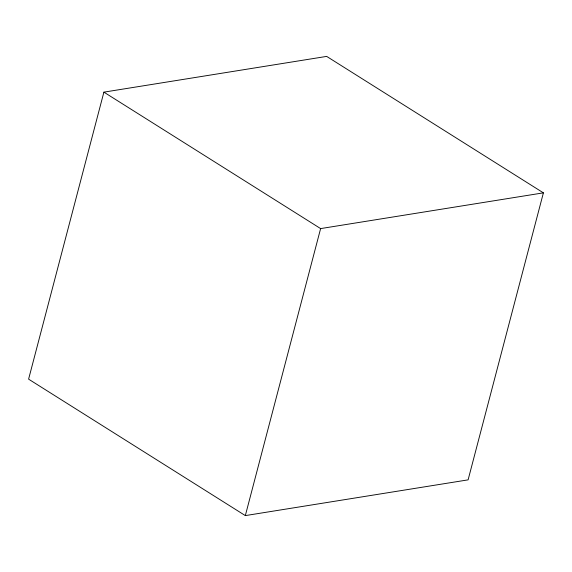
<?xml version="1.0" encoding="UTF-8"?>
<svg xmlns="http://www.w3.org/2000/svg" width="572" height="572" viewBox="0 0 572 572"><rect width="100%" height="100%" fill="white"/><g stroke="black" fill="none" stroke-linecap="round" stroke-linejoin="round"><path stroke-width="0.86" d="M103.897 92.142L28.6 379.15L245.331 515.601L468.103 479.858L543.4 192.85L326.669 56.399L103.897 92.142L320.62 228.593L543.4 192.85M245.331 515.601L320.62 228.593"/></g></svg>
